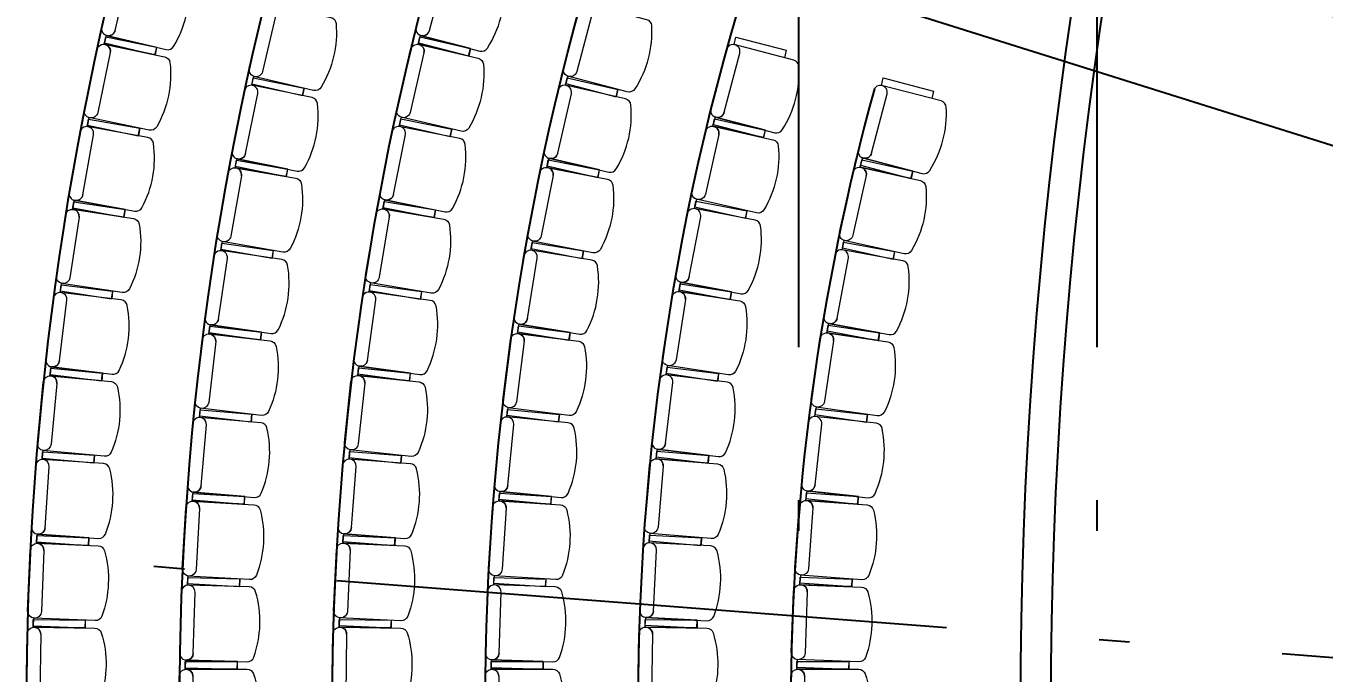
# Model space of a CAD drawing. Header units: millimetres. Extents: x 2558 to 253942, y 1343 to 186042.
# Drawn here: x 170299 to 178788, y 145463 to 149693 of the extents above; entities that cross this region are included whole.
import ezdxf

# ---------------------------------------------------------------- set-up
doc = ezdxf.new("R2010")
doc.units = ezdxf.units.MM
doc.linetypes.add('OSY', pattern=[6200, 4000, -1000, 200, -1000])
for name, color, linetype in [('axes', 40, 'OSY'), ('dim100', 7, 'Continuous'), ('P', 3, 'Continuous'), ('SEATS PARTER 54sm', 9, 'Continuous')]:
    doc.layers.add(name, color=color, linetype=linetype)
doc.styles.add('DIM100', font='arial.ttf')
doc.dimstyles.new('DIM100', dxfattribs={"dimtxt": 300, "dimasz": 150, "dimexe": 0, "dimexo": 100, "dimgap": 100, "dimtad": 1, "dimdec": 0, "dimzin": 0, "dimdsep": 46, "dimtxsty": 'DIM100', "dimblk": 'ARCHTICK', "dimcen": 200, "dimdle": 0.5, "dimclrt": 256, "dimaunit": 1, "dimazin": 0, "dimtfac": 1, "dimtdec": 0, "dimtix": 1, "dimtofl": 0, "dimtmove": 2, "dimatfit": 0, "dimldrblk": 'DOT', "dimfxl": 0, "dimtvp": 1.5, "dimtolj": 1, "dimtzin": 0, "dimarcsym": 0})

# ---------------------------------------------------------------- blocks, each defined once
blk = doc.blocks.new('_ArchTick')
at = {"color": 0, "linetype": 'ByBlock', "const_width": 0.15}
blk.add_lwpolyline([(-0.5, -0.5), (0.5, 0.5)], dxfattribs=at)
blk = doc.blocks.new('*D298')
at = {"layer": 'Defpoints', "color": 0, "transparency": 16777216}
for p in [(175047.7, 150103.8), (190501.4, 145243.4)]:
    blk.add_point(p, dxfattribs=at)
at = {"layer": 'dim100', "color": 0, "lineweight": -2, "transparency": 16777216}
blk.add_line((190501.9, 145243.3), (175047.2, 150103.9), dxfattribs=at)
at = {"layer": 'dim100', "color": 0, "lineweight": -2, "transparency": 16777216, "xscale": 150, "yscale": 150, "zscale": 150, "rotation": 162.5409916073663}
blk.add_blockref('_ArchTick', (175047.7, 150103.8), dxfattribs=at)
at = {"layer": 'dim100', "transparency": 16777216, "insert": (182850.5, 147915.1), "char_height": 300, "attachment_point": 5, "rotation": 342.54099, "style": 'DIM100'}
blk.add_mtext('\\A1;R16200', dxfattribs=at)
blk = doc.blocks.new('_Dot')
at = {"layer": 'P', "color": 0, "lineweight": -2}
blk.add_line((-0.5, 0), (-1, 0), dxfattribs=at)
at = {"layer": 'P', "color": 0, "const_width": 0.5}
blk.add_lwpolyline([(-0.25, 0, 1), (0.25, 0, 1)], format="xyb", close=True, dxfattribs=at)
blk = doc.blocks.new('*D300')
at = {"layer": 'Defpoints', "color": 0, "transparency": 16777216}
for p in [(166686.6, 153376.1), (194001.4, 145243.4)]:
    blk.add_point(p, dxfattribs=at)
at = {"layer": 'dim100', "color": 0, "lineweight": -2, "transparency": 16777216}
blk.add_line((194001.9, 145243.3), (166686.1, 153376.3), dxfattribs=at)
at = {"layer": 'dim100', "color": 0, "lineweight": -2, "transparency": 16777216, "xscale": 150, "yscale": 150, "zscale": 150, "rotation": 163.4195915115752}
blk.add_blockref('_ArchTick', (166686.6, 153376.1), dxfattribs=at)
at = {"layer": 'dim100', "transparency": 16777216, "insert": (180416.2, 149552.4), "char_height": 300, "attachment_point": 5, "rotation": 343.41959, "style": 'DIM100'}
blk.add_mtext('\\A1;R28500', dxfattribs=at)

msp = doc.modelspace()

# ---------------------------------------------------------------- linework, layer by layer
at = {"layer": 'axes'}
for p, q in [((175351.4, 182593.4), (175351.4, 109343.4)), ((177301.4, 182593.4), (177301.4, 101893.4)), ((153787.6, 147502.7), (183001.4, 145243.4))]:
    msp.add_line(p, q, dxfattribs=at)
at = {"layer": 'dim100'}
msp.add_arc((190501.4, 145243.4), 15200, 164.59079, 195.40921, dxfattribs=at)
at = {"layer": 'P'}
for centre, radius, start, end in [((190501.4, 145243.4), 23200, 148.05851, 211.26315), ((190501.4, 145243.4), 22200, 147.82141, 212.17859), ((190501.4, 145243.4), 21200, 147.07226, 212.92774), ((190501.4, 145243.4), 20200, 145.35645, 213.6992), ((190501.4, 145243.4), 19200, 145.3291, 214.6709), ((190501.4, 145243.4), 18200, 144.11394, 215.88606), ((190501.4, 145243.4), 17200, 142.59671, 217.40329), ((190501.4, 145243.4), 16200, 140.69485, 219.30515), ((207775.4, 145243.4), 30974, 163.01147, 196.98853), ((207775.4, 145243.4), 30774, 163.28687, 196.71313)]:
    msp.add_arc(centre, radius, start, end, dxfattribs=at)
at = {"layer": 'SEATS PARTER 54sm', "linetype": 'Continuous', "lineweight": 0}
for points in [[(170882.3, 149664.1), (170974.1, 150053.4, 1), (170886.5, 150074.1), (170794.7, 149684.8, 1), (170882.3, 149664.1, -0.414213), (170828.2, 149630.6), (170823.3, 149631.8), (170811.8, 149583.1), (171142.7, 149505.1), (171154.2, 149553.7), (170823.3, 149631.8), (171215.7, 149539.2, 0.324534), (171264.5, 149559.6, 0.1591), (171362.7, 149976.1, 0.324534), (171328.2, 150016.2), (170935.7, 150108.7), (170947.2, 150157.4), (171278.1, 150079.3), (171266.7, 150030.7)], [(172937.8, 149662.9), (173039.7, 150049.7, 1), (172952.7, 150072.7), (172850.8, 149685.9, 1), (172937.8, 149662.9, -0.414213), (172882.8, 149630.9), (172878, 149632.2), (172865.3, 149583.8), (173194, 149497.2), (173206.8, 149545.6), (172878, 149632.2), (173267.9, 149529.5, 0.324534), (173317.1, 149548.6, 0.1591), (173426.1, 149962.4, 0.324534), (173392.7, 150003.3), (173002.8, 150106), (173015.5, 150154.4), (173344.3, 150067.7), (173331.6, 150019.4)], [(171938.1, 149786), (171847.1, 149396.5, -1), (171759.4, 149417), (171850.4, 149806.5, -1), (171938.1, 149786, 0.414213), (171904.5, 149840.1), (171899.6, 149841.2), (171911, 149889.9), (172242.1, 149812.5), (172230.7, 149763.9), (171899.6, 149841.2), (172292.2, 149749.5, -0.324534), (172326.8, 149709.5, -0.1591), (172229.5, 149292.8, -0.324534), (172180.7, 149272.3), (171788.1, 149364.1), (171776.8, 149315.4), (172107.8, 149238), (172119.2, 149286.7)], [(174003.3, 149782.8), (173901.7, 149395.9, -1), (173814.7, 149418.8), (173916.3, 149805.7, -1), (174003.3, 149782.8, 0.414213), (173971.2, 149837.8), (173966.4, 149839), (173979.1, 149887.4), (174308, 149801), (174295.3, 149752.7), (173966.4, 149839), (174356.4, 149736.6, -0.324534), (174389.9, 149695.7, -0.1591), (174281.2, 149281.8, -0.324534), (174231.9, 149262.7), (173841.9, 149365.1), (173829.2, 149316.7), (174158.1, 149230.4), (174170.8, 149278.7)], [(170850.3, 149519.7), (170769.1, 149128, -1), (170681, 149146.3), (170762.2, 149538, -1), (170850.3, 149519.7, 0.414213), (170815.4, 149572.9), (170810.5, 149573.9), (170820.6, 149622.9), (171153.6, 149553.9), (171143.4, 149504.9), (170810.5, 149573.9), (171205.3, 149492.1, -0.324534), (171240.9, 149453, -0.1591), (171154, 149034, -0.324534), (171105.8, 149012.3), (170711.1, 149094.1), (170700.9, 149045.2), (171033.8, 148976.2), (171044, 149025.1)], [(172902.1, 149518.5), (172812, 149128.8, -1), (172724.3, 149149.1), (172814.4, 149538.8, -1), (172902.1, 149518.5, 0.414213), (172868.4, 149572.5), (172863.5, 149573.6), (172874.8, 149622.3), (173206, 149545.7), (173194.8, 149497), (172863.5, 149573.6), (173256.3, 149482.8, -0.324534), (173291, 149442.9, -0.1591), (173194.6, 149026, -0.324534), (173145.9, 149005.4), (172753.1, 149096.2), (172741.9, 149047.5), (173073.1, 148970.9), (173084.4, 149019.6)], [(174865.7, 149128.9), (174967, 149515.8, 1), (174879.9, 149538.6), (174778.6, 149151.7, 1), (174865.7, 149128.9, -0.414213), (174810.8, 149096.7), (174805.9, 149098), (174793.3, 149049.6), (175122.2, 148963.5), (175134.8, 149011.9), (174805.9, 149098), (175196, 148995.9, 0.324534), (175245.2, 149015.1, 0.1591), (175353.6, 149429.1, 0.324534), (175320, 149470), (174930, 149572), (174942.7, 149620.4), (175271.6, 149534.3), (175258.9, 149485.9)], [(171735.6, 148859.7), (171815.4, 149251.6, 1), (171727.2, 149269.6), (171647.4, 148877.6, 1), (171735.6, 148859.7, -0.414213), (171682.5, 148824.5), (171677.6, 148825.5), (171667.7, 148776.5), (172000.8, 148708.7), (172010.8, 148757.7), (171677.6, 148825.5), (172072.7, 148745.1, 0.324534), (172120.8, 148767, 0.1591), (172206.2, 149186.3, 0.324534), (172170.5, 149225.3), (171775.4, 149305.7), (171785.4, 149354.7), (172118.5, 149286.9), (172108.5, 149237.9)], [(173777, 148861), (173866.1, 149250.9, 1), (173778.4, 149271), (173689.3, 148881.1, 1), (173777, 148861, -0.414213), (173723.1, 148827.2), (173718.2, 148828.3), (173707.1, 148779.5), (174038.5, 148703.8), (174049.7, 148752.5), (173718.2, 148828.3), (174111.3, 148738.4, 0.324534), (174159.9, 148759.2, 0.1591), (174255.3, 149176.3, 0.324534), (174220.5, 149216.1), (173827.4, 149306), (173838.6, 149354.7), (174170, 149278.9), (174158.9, 149230.2)], [(175829.7, 148861.8), (175930.6, 149248.8, 1), (175843.5, 149271.5), (175742.6, 148884.5, 1), (175829.7, 148861.8, -0.414213), (175774.8, 148829.6), (175769.9, 148830.8), (175757.3, 148782.5), (176086.3, 148696.7), (176098.9, 148745.1), (175769.9, 148830.8), (176160.1, 148729.1, 0.324534), (176209.3, 148748.4, 0.1591), (176317.3, 149162.5, 0.324534), (176283.7, 149203.3), (175893.6, 149305), (175906.2, 149353.4), (176235.2, 149267.6), (176222.6, 149219.2)], [(170670.6, 148589.1), (170741.1, 148982.8, 1), (170652.5, 148998.7), (170582.1, 148604.9, 1), (170670.6, 148589.1, -0.414213), (170618.4, 148552.7), (170613.5, 148553.6), (170604.7, 148504.4), (170939.4, 148444.5), (170948.2, 148493.7), (170613.5, 148553.6), (171010.4, 148482.6, 0.324534), (171058, 148505.6, 0.1591), (171133.3, 148926.8, 0.324534), (171096.7, 148964.9), (170699.8, 149035.9), (170708.6, 149085.2), (171043.3, 149025.3), (171034.5, 148976)], [(172702.4, 148591.1), (172780.7, 148983.4, 1), (172692.4, 149001), (172614.1, 148608.7, 1), (172702.4, 148591.1, -0.414213), (172649.4, 148555.8), (172644.5, 148556.8), (172634.8, 148507.7), (172968.2, 148441.2), (172978, 148490.2), (172644.5, 148556.8), (173039.9, 148477.9, 0.324534), (173087.9, 148499.9, 0.1591), (173171.7, 148919.6, 0.324534), (173135.8, 148958.4), (172740.4, 149037.3), (172750.2, 149086.3), (173083.6, 149019.8), (173073.9, 148970.8)], [(174830.2, 148983.3), (174742.2, 148593.1, -1), (174654.4, 148612.9), (174742.4, 149003.1, -1), (174830.2, 148983.3, 0.414213), (174796.2, 149037.1), (174791.3, 149038.2), (174802.4, 149086.9), (175134, 149012.1), (175123, 148963.3), (174791.3, 149038.2), (175184.6, 148949.4, -0.324534), (175219.5, 148909.8, -0.1591), (175125.4, 148492.3, -0.324534), (175076.8, 148471.4), (174683.5, 148560.2), (174672.5, 148511.4), (175004.2, 148436.6), (175015.2, 148485.3)], [(171708.1, 148713.9), (171639.6, 148319.8, -1), (171550.9, 148335.3), (171619.4, 148729.3, -1), (171708.1, 148713.9, 0.414213), (171671.5, 148766), (171666.6, 148766.8), (171675.1, 148816.1), (172010.1, 148757.8), (172001.5, 148708.6), (171666.6, 148766.8), (172063.8, 148697.8, -0.324534), (172100.6, 148659.9, -0.1591), (172027.3, 148238.3, -0.324534), (171979.8, 148215), (171582.6, 148284.1), (171574.1, 148234.8), (171909, 148176.6), (171917.6, 148225.8)], [(173746.1, 148714.9), (173669.5, 148322.3, -1), (173581.2, 148339.6), (173657.7, 148732.2, -1), (173746.1, 148714.9, 0.414213), (173710.5, 148767.7), (173705.6, 148768.7), (173715.2, 148817.8), (174048.9, 148752.7), (174039.3, 148703.6), (173705.6, 148768.7), (174101.3, 148691.5, -0.324534), (174137.4, 148652.9, -0.1591), (174055.5, 148232.8, -0.324534), (174007.5, 148210.6), (173611.8, 148287.7), (173602.3, 148238.7), (173936, 148173.6), (173945.5, 148222.7)], [(175794.4, 148715.4), (175707.6, 148325, -1), (175619.7, 148344.5), (175706.5, 148735, -1), (175794.4, 148715.4, 0.414213), (175760.2, 148769.1), (175755.3, 148770.2), (175766.1, 148819), (176098.1, 148745.3), (176087.2, 148696.5), (175755.3, 148770.2), (176148.9, 148682.8, -0.324534), (176183.9, 148643.2, -0.1591), (176091.1, 148225.5, -0.324534), (176042.6, 148204.4), (175649, 148291.9), (175638.2, 148243.1), (175970.1, 148169.3), (175980.9, 148218.1)], [(170646.6, 148443.2), (170586.9, 148047.7, -1), (170497.9, 148061.1), (170557.6, 148456.6, -1), (170646.6, 148443.2, 0.414213), (170608.8, 148494.4), (170603.9, 148495.1), (170611.3, 148544.6), (170947.5, 148493.8), (170940, 148444.4), (170603.9, 148495.1), (171002.5, 148434.9, -0.324534), (171040.2, 148397.9, -0.1591), (170976.3, 147974.7, -0.324534), (170929.4, 147950.4), (170530.7, 148010.6), (170523.2, 147961.2), (170859.4, 147910.4), (170866.9, 147959.9)], [(172675.5, 148444.8), (172609.1, 148050.3, -1), (172520.4, 148065.3), (172586.7, 148459.7, -1), (172675.5, 148444.8, 0.414213), (172638.6, 148496.6), (172633.6, 148497.5), (172641.9, 148546.8), (172977.2, 148490.4), (172968.9, 148441.1), (172633.6, 148497.5), (173031.2, 148430.6, -0.324534), (173068.3, 148392.9, -0.1591), (172997.3, 147970.9, -0.324534), (172949.9, 147947.4), (172552.4, 148014.2), (172544.1, 147964.9), (172879.3, 147908.5), (172887.6, 147957.8)], [(174637.1, 148053.3), (174711.7, 148446.3, 1), (174623.3, 148463.1), (174548.7, 148070.1, 1), (174637.1, 148053.3, -0.414213), (174584.5, 148017.5), (174579.6, 148018.5), (174570.2, 147969.3), (174904.3, 147905.9), (174913.6, 147955), (174579.6, 148018.5), (174975.7, 147943.2, 0.324534), (175023.5, 147965.7, 0.1591), (175103.3, 148386.1, 0.324534), (175067.1, 148424.6), (174671, 148499.9), (174680.3, 148549), (175014.4, 148485.5), (175005, 148436.4)], [(171559.1, 147777.5), (171616.3, 148173.4, 1), (171527.2, 148186.2), (171470, 147790.3, 1), (171559.1, 147777.5, -0.414213), (171508.1, 147739.4), (171503.2, 147740.1), (171496, 147690.6), (171832.5, 147642), (171839.7, 147691.5), (171503.2, 147740.1), (171902.2, 147682.5, 0.324534), (171949, 147707.1, 0.1591), (172010.2, 148130.6, 0.324534), (171972.3, 148167.4), (171573.2, 148225.1), (171580.4, 148274.5), (171916.9, 148225.9), (171909.7, 148176.5)], [(173579.4, 147780.5), (173643.3, 148175.4, 1), (173554.4, 148189.8), (173490.5, 147794.9, 1), (173579.4, 147780.5, -0.414213), (173527.7, 147743.3), (173522.8, 147744.1), (173514.8, 147694.7), (173850.5, 147640.4), (173858.4, 147689.7), (173522.8, 147744.1), (173920.8, 147679.6, 0.324534), (173968, 147703.4, 0.1591), (174036.4, 148125.9, 0.324534), (173999.1, 148163.3), (173601.1, 148227.8), (173609.1, 148277.1), (173944.7, 148222.8), (173936.8, 148173.4)], [(175605.2, 147784), (175677.6, 148177.4, 1), (175589.1, 148193.7), (175516.7, 147800.3, 1), (175605.2, 147784, -0.414213), (175552.8, 147747.9), (175547.9, 147748.8), (175538.8, 147699.7), (175873.2, 147638.1), (175882.2, 147687.3), (175547.9, 147748.8), (175944.4, 147675.8, 0.324534), (175992.1, 147698.6, 0.1591), (176069.6, 148119.4, 0.324534), (176033.1, 148157.7), (175636.6, 148230.7), (175645.7, 148279.9), (175980.1, 148218.3), (175971, 148169.1)], [(170517.9, 147504.1), (170566.8, 147901.1, 1), (170477.5, 147912.1), (170428.5, 147515.1, 1), (170517.9, 147504.1, -0.414213), (170467.7, 147465), (170462.7, 147465.6), (170456.6, 147416), (170794.1, 147374.4), (170800.2, 147424), (170462.7, 147465.6), (170862.9, 147416.3, 0.324534), (170909.1, 147441.9, 0.1591), (170961.5, 147866.6, 0.324534), (170922.8, 147902.6), (170522.7, 147951.9), (170528.8, 148001.5), (170866.2, 147960), (170860.1, 147910.3)], [(172532.3, 147507), (172586.7, 147903.3, 1), (172497.5, 147915.5), (172443.1, 147519.2, 1), (172532.3, 147507, -0.414213), (172481.6, 147468.5), (172476.6, 147469.2), (172469.9, 147419.7), (172806.7, 147373.4), (172813.5, 147423), (172476.6, 147469.2), (172876.1, 147414.4, 0.324534), (172922.7, 147439.3, 0.1591), (172980.9, 147863.3, 0.324534), (172942.7, 147899.8), (172543.3, 147954.6), (172550, 148004.2), (172886.9, 147958), (172880.1, 147908.4)], [(174611.6, 147905.6), (174550.4, 147510.3, -1), (174461.5, 147524.1), (174522.7, 147919.4, -1), (174611.6, 147905.6, 0.414213), (174574, 147957), (174569.1, 147957.8), (174576.8, 148007.2), (174912.7, 147955.2), (174905.1, 147905.7), (174569.1, 147957.8), (174967.5, 147896.1, -0.324534), (175005.1, 147858.9, -0.1591), (174939.6, 147436, -0.324534), (174892.6, 147411.8), (174494.1, 147473.5), (174486.5, 147424.1), (174822.5, 147372.1), (174830.1, 147421.5)], [(171540, 147630.4), (171494.2, 147233, -1), (171404.8, 147243.3), (171450.6, 147640.7, -1), (171540, 147630.4, 0.414213), (171500.5, 147680.3), (171495.5, 147680.8), (171501.2, 147730.5), (171839, 147691.6), (171833.3, 147641.9), (171495.5, 147680.8), (171896, 147634.7, -0.324534), (171935, 147598.9, -0.1591), (171886, 147173.8, -0.324534), (171839.9, 147147.9), (171439.4, 147194.1), (171433.7, 147144.4), (171771.4, 147105.5), (171777.1, 147155.1)], [(173557.9, 147632.8), (173506.6, 147236.1, -1), (173417.4, 147247.6), (173468.6, 147644.3, -1), (173557.9, 147632.8, 0.414213), (173519, 147683.2), (173514, 147683.8), (173520.4, 147733.4), (173857.6, 147689.9), (173851.2, 147640.3), (173514, 147683.8), (173913.9, 147632.2, -0.324534), (173952.4, 147595.9, -0.1591), (173897.6, 147171.5, -0.324534), (173851.2, 147146.2), (173451.3, 147197.8), (173444.9, 147148.3), (173782.1, 147104.7), (173788.5, 147154.3)], [(175580.6, 147635.5), (175522.5, 147239.8, -1), (175433.5, 147252.8), (175491.6, 147648.6, -1), (175580.6, 147635.5, 0.414213), (175542.6, 147686.6), (175537.7, 147687.3), (175544.9, 147736.8), (175881.3, 147687.4), (175874.1, 147637.9), (175537.7, 147687.3), (175936.6, 147628.8, -0.324534), (175974.4, 147591.8, -0.1591), (175912.3, 147168.4, -0.324534), (175865.4, 147144), (175466.5, 147202.5), (175459.3, 147153), (175795.7, 147103.7), (175802.9, 147153.1)], [(172514.3, 147359.3), (172472, 146961.5, -1), (172382.5, 146971.1), (172424.8, 147368.8, -1), (172514.3, 147359.3, 0.414213), (172474.3, 147408.8), (172469.4, 147409.3), (172474.6, 147459.1), (172812.7, 147423.1), (172807.4, 147373.3), (172469.4, 147409.3), (172870.3, 147366.7, -0.324534), (172909.5, 147331.3, -0.1591), (172864.2, 146905.7, -0.324534), (172818.4, 146879.4), (172417.5, 146922.1), (172412.2, 146872.4), (172750.3, 146836.4), (172755.6, 146886.1)], [(174482.4, 146964.7), (174530, 147361.9, 1), (174440.7, 147372.6), (174393, 146975.4, 1), (174482.4, 146964.7, -0.414213), (174432.3, 146925.4), (174427.4, 146926), (174421.4, 146876.4), (174759, 146835.8), (174764.9, 146885.5), (174427.4, 146926), (174827.7, 146877.9, 0.324534), (174873.8, 146903.7, 0.1591), (174924.8, 147328.5, 0.324534), (174886.1, 147364.5), (174485.8, 147412.5), (174491.7, 147462.1), (174829.3, 147421.6), (174823.3, 147372)], [(170501.8, 147357.1), (170463.7, 146958.9, -1), (170374.1, 146967.5), (170412.2, 147365.7, -1), (170501.8, 147357.1, 0.414213), (170461.3, 147406.2), (170456.3, 147406.7), (170461.1, 147456.5), (170799.5, 147424.1), (170794.8, 147374.3), (170456.3, 147406.7), (170857.6, 147368.3, -0.324534), (170897.3, 147333.3, -0.1591), (170856.5, 146907.3, -0.324534), (170811, 146880.5), (170409.6, 146918.9), (170404.9, 146869.1), (170743.3, 146836.8), (170748.1, 146886.5)], [(171444.9, 146687), (171479.3, 147085.5, 1), (171389.7, 147093.2), (171355.3, 146694.7, 1), (171444.9, 146687, -0.414213), (171396.2, 146646), (171391.3, 146646.4), (171387, 146596.6), (171725.7, 146567.4), (171730, 146617.2), (171391.3, 146646.4), (171792.9, 146611.8, 0.324534), (171838.2, 146639, 0.1591), (171875, 147065.4, 0.324534), (171835.1, 147100), (171433.4, 147134.6), (171437.7, 147184.4), (171776.4, 147155.2), (171772.1, 147105.4)], [(173451.4, 146689.6), (173489.9, 147087.7, 1), (173400.3, 147096.4), (173361.9, 146698.2, 1), (173451.4, 146689.6, -0.414213), (173402.3, 146649.1), (173397.4, 146649.6), (173392.5, 146599.8), (173731, 146567.1), (173735.8, 146616.9), (173397.4, 146649.6), (173798.7, 146610.8, 0.324534), (173844.2, 146637.6, 0.1591), (173885.4, 147063.5, 0.324534), (173845.8, 147098.6), (173444.5, 147137.3), (173449.3, 147187.1), (173787.7, 147154.4), (173782.9, 147104.6)], [(175459.7, 146692.8), (175503.4, 147090.4, 1), (175413.9, 147100.3), (175370.3, 146702.6, 1), (175459.7, 146692.8, -0.414213), (175410.1, 146653), (175405.1, 146653.6), (175399.7, 146603.9), (175737.7, 146566.8), (175743.1, 146616.5), (175405.1, 146653.6), (175805.9, 146609.6, 0.324534), (175851.8, 146635.8, 0.1591), (175898.5, 147061.1, 0.324534), (175859.4, 147096.6), (175458.6, 147140.6), (175464, 147190.3), (175802, 147153.2), (175796.6, 147103.5)], [(170424.4, 146412.5), (170451.6, 146811.5, 1), (170361.8, 146817.7), (170334.6, 146418.6, 1), (170424.4, 146412.5, -0.414213), (170376.5, 146370.6), (170371.5, 146371), (170368.1, 146321.1), (170707.3, 146298), (170710.7, 146347.8), (170371.5, 146371), (170773.7, 146343.5, 0.324534), (170818.5, 146371.6, 0.1591), (170847.6, 146798.5, 0.324534), (170807.1, 146832.4), (170404.8, 146859.8), (170408.2, 146909.7), (170747.4, 146886.6), (170744, 146836.7)], [(172428.2, 146414.5), (172458.5, 146813.4, 1), (172368.7, 146820.2), (172338.5, 146421.3, 1), (172428.2, 146414.5, -0.414213), (172379.9, 146373.1), (172374.9, 146373.4), (172371.1, 146323.6), (172710.2, 146297.9), (172714, 146347.7), (172374.9, 146373.4), (172777, 146342.9, 0.324534), (172822, 146370.6, 0.1591), (172854.3, 146797.3, 0.324534), (172814, 146831.5), (172412, 146862), (172415.8, 146911.9), (172754.8, 146886.2), (172751, 146836.3)], [(174467, 146815.6), (174433, 146417.1, -1), (174343.3, 146424.7), (174377.4, 146823.3, -1), (174467, 146815.6, 0.414213), (174426, 146864.3), (174421.1, 146864.7), (174425.3, 146914.5), (174764.1, 146885.6), (174759.8, 146835.7), (174421.1, 146864.7), (174822.8, 146830.4, -0.324534), (174862.8, 146795.8, -0.1591), (174826.3, 146369.4, -0.324534), (174781, 146342.1), (174379.3, 146376.5), (174375, 146326.7), (174713.8, 146297.7), (174718.1, 146347.5)], [(171434.3, 146539), (171411.4, 146139.7, -1), (171321.5, 146144.9), (171344.5, 146544.2, -1), (171434.3, 146539, 0.414213), (171392, 146586.5), (171387, 146586.8), (171389.8, 146636.8), (171729.3, 146617.3), (171726.4, 146567.3), (171387, 146586.8), (171789.5, 146563.7, -0.324534), (171830.4, 146530.3, -0.1591), (171805.9, 146103, -0.324534), (171761.4, 146074.5), (171358.9, 146097.6), (171356, 146047.7), (171695.5, 146028.2), (171698.3, 146078.1)], [(173439.5, 146540.8), (173413.8, 146141.6, -1), (173324, 146147.4), (173349.7, 146546.5, -1), (173439.5, 146540.8, 0.414213), (173397.5, 146588.6), (173392.5, 146588.9), (173395.7, 146638.8), (173735, 146617), (173731.8, 146567.1), (173392.5, 146588.9), (173794.8, 146563, -0.324534), (173835.5, 146529.3, -0.1591), (173808.1, 146102.2, -0.324534), (173763.4, 146074), (173361, 146099.9), (173357.8, 146050), (173697.1, 146028.2), (173700.3, 146078.1)], [(175446.1, 146542.9), (175416.9, 146144, -1), (175327.2, 146150.5), (175356.3, 146549.5, -1), (175446.1, 146542.9, 0.414213), (175404.4, 146591.1), (175399.5, 146591.4), (175403.1, 146641.3), (175742.2, 146616.5), (175738.6, 146566.7), (175399.5, 146591.4), (175801.6, 146562.1, -0.324534), (175842, 146528, -0.1591), (175810.8, 146101.2, -0.324534), (175765.9, 146073.4), (175363.8, 146102.7), (175360.1, 146052.9), (175699.2, 146028.1), (175702.9, 146078)], [(170416.4, 146264.8), (170400, 145865.1, -1), (170310.1, 145868.8), (170326.4, 146268.5, -1), (170416.4, 146264.8, 0.414213), (170373.2, 146311.6), (170368.2, 146311.8), (170370.3, 146361.8), (170710, 146347.9), (170708, 146297.9), (170368.2, 146311.8), (170771.1, 146295.3, -0.324534), (170812.6, 146262.6, -0.1591), (170795.1, 145835, -0.324534), (170751.1, 145805.8), (170348.2, 145822.2), (170346.2, 145772.3), (170685.9, 145758.4), (170687.9, 145808.3)], [(172419.2, 146266), (172401, 145866.4, -1), (172311.1, 145870.5), (172329.3, 146270.1, -1), (172419.2, 146266, 0.414213), (172376.3, 146313), (172371.3, 146313.3), (172373.6, 146363.2), (172713.2, 146347.8), (172710.9, 146297.8), (172371.3, 146313.3), (172774, 146294.9, -0.324534), (172815.4, 146262, -0.1591), (172795.9, 145834.5, -0.324534), (172751.8, 145805.4), (172349, 145823.8), (172346.7, 145773.8), (172686.4, 145758.4), (172688.7, 145808.3)], [(174402.3, 145868.1), (174422.7, 146267.6, 1), (174332.9, 146272.2), (174312.4, 145872.7, 1), (174402.3, 145868.1, -0.414213), (174355, 145825.4), (174350, 145825.7), (174347.5, 145775.8), (174687, 145758.4), (174689.6, 145808.3), (174350, 145825.7), (174752.7, 145805.1, 0.324534), (174797, 145833.9, 0.1591), (174818.9, 146261.2, 0.324534), (174777.8, 146294.4), (174375.1, 146315), (174377.7, 146365), (174717.2, 146347.6), (174714.7, 146297.7)], [(171393.5, 145591.7), (171405, 145991.5, 1), (171315, 145994.1), (171303.6, 145594.3, 1), (171393.5, 145591.7, -0.414213), (171347.2, 145548), (171342.3, 145548.1), (171340.8, 145498.2), (171680.7, 145488.4), (171682.1, 145538.4), (171342.3, 145548.1), (171745.3, 145536.6, 0.324534), (171788.9, 145566.4, 0.1591), (171801.2, 145994.1, 0.324534), (171759.3, 146026.4), (171356.3, 146037.9), (171357.7, 146087.9), (171697.6, 146078.2), (171696.2, 146028.2)], [(173393.8, 145592.7), (173406.6, 145992.5, 1), (173316.7, 145995.4), (173303.8, 145595.6, 1), (173393.8, 145592.7, -0.414213), (173347.4, 145549.1), (173342.4, 145549.3), (173340.8, 145499.3), (173680.6, 145488.4), (173682.2, 145538.4), (173342.4, 145549.3), (173745.3, 145536.4, 0.324534), (173789.1, 145566, 0.1591), (173802.8, 145993.7, 0.324534), (173761.1, 146026.1), (173358.1, 146039.1), (173359.7, 146089), (173699.5, 146078.1), (173697.9, 146028.1)], [(175408.7, 145993.7), (175394.1, 145593.9, -1), (175304.2, 145597.2), (175318.8, 145996.9, -1), (175408.7, 145993.7, 0.414213), (175365.4, 146040.3), (175360.4, 146040.4), (175362.2, 146090.4), (175702, 146078), (175700.2, 146028.1), (175360.4, 146040.4), (175763.3, 146025.8, -0.324534), (175804.9, 145993.2, -0.1591), (175789.3, 145565.5, -0.324534), (175745.4, 145536.1), (175342.5, 145550.8), (175340.7, 145500.8), (175680.5, 145488.4), (175682.3, 145538.4)], [(170396, 145717.3), (170390.5, 145317.3, -1), (170300.5, 145318.6), (170306, 145718.5, -1), (170396, 145717.3, 0.414213), (170351.6, 145762.9), (170346.6, 145763), (170347.3, 145813), (170687.3, 145808.4), (170686.6, 145758.4), (170346.6, 145763), (170749.7, 145757.5, -0.324534), (170792.1, 145725.9, -0.1591), (170786.3, 145298, -0.324534), (170743.1, 145267.5), (170339.9, 145273), (170339.2, 145223), (170679.2, 145218.4), (170679.9, 145268.4)], [(172396.5, 145717.7), (172390.4, 145317.8, -1), (172300.5, 145319.2), (172306.5, 145719.1, -1), (172396.5, 145717.7, 0.414213), (172352.2, 145763.4), (172347.2, 145763.5), (172347.9, 145813.5), (172687.9, 145808.3), (172687.2, 145758.3), (172347.2, 145763.5), (172750.3, 145757.4, -0.324534), (172792.6, 145725.7, -0.1591), (172786.1, 145297.8, -0.324534), (172742.9, 145267.4), (172339.8, 145273.6), (172339, 145223.6), (172679, 145218.4), (172679.7, 145268.4)], [(174397.2, 145718.3), (174390.3, 145318.3, -1), (174300.3, 145319.9), (174307.2, 145719.8, -1), (174397.2, 145718.3, 0.414213), (174352.9, 145764), (174347.9, 145764.1), (174348.8, 145814.1), (174688.7, 145808.3), (174687.9, 145758.3), (174347.9, 145764.1), (174751, 145757.3, -0.324534), (174793.3, 145725.5, -0.1591), (174786, 145297.6, -0.324534), (174742.7, 145267.3), (174339.6, 145274.2), (174338.7, 145224.2), (174678.7, 145218.4), (174679.5, 145268.4)], [(171391.4, 145443.4), (171391.4, 145043.4, -1), (171301.4, 145043.4), (171301.4, 145443.4, -1), (171391.4, 145443.4, 0.414213), (171346.4, 145488.4), (171341.4, 145488.4), (171341.4, 145538.4), (171681.4, 145538.4), (171681.4, 145488.4), (171341.4, 145488.4), (171744.6, 145488.4, -0.324534), (171787.4, 145457.4, -0.1591), (171787.4, 145029.4, -0.324534), (171744.6, 144998.4), (171341.4, 144998.4), (171341.4, 144948.4), (171681.4, 144948.4), (171681.4, 144998.4)], [(173391.4, 145443.4), (173391.4, 145043.4, -1), (173301.4, 145043.4), (173301.4, 145443.4, -1), (173391.4, 145443.4, 0.414213), (173346.4, 145488.4), (173341.4, 145488.4), (173341.4, 145538.4), (173681.4, 145538.4), (173681.4, 145488.4), (173341.4, 145488.4), (173744.6, 145488.4, -0.324534), (173787.4, 145457.4, -0.1591), (173787.4, 145029.4, -0.324534), (173744.6, 144998.4), (173341.4, 144998.4), (173341.4, 144948.4), (173681.4, 144948.4), (173681.4, 144998.4)], [(175391.4, 145443.4), (175391.4, 145043.4, -1), (175301.4, 145043.4), (175301.4, 145443.4, -1), (175391.4, 145443.4, 0.414213), (175346.4, 145488.4), (175341.4, 145488.4), (175341.4, 145538.4), (175681.4, 145538.4), (175681.4, 145488.4), (175341.4, 145488.4), (175744.6, 145488.4, -0.324534), (175787.4, 145457.4, -0.1591), (175787.4, 145029.4, -0.324534), (175744.6, 144998.4), (175341.4, 144998.4), (175341.4, 144948.4), (175681.4, 144948.4), (175681.4, 144998.4)]]:
    msp.add_lwpolyline(points, format="xyb", dxfattribs=at)

# ---------------------------------------------------------------- dimensions: what is measured, and where the dimension line sits
at = {"layer": 'dim100'}
for center, mpoint, picture, middle in [((194001.4, 145243.4), (166686.6, 153376.1), '*D300', (180416.2, 149552.4)), ((190501.4, 145243.4), (175047.7, 150103.8), '*D298', (182850.5, 147915.1))]:
    dim = msp.add_radius_dim(center=center, mpoint=mpoint, dimstyle='DIM100', override={"dimfxl": 300}, dxfattribs=at)
    dim.commit()
    dim.dimension.update_dxf_attribs({"geometry": picture, "text_midpoint": middle})

doc.saveas('drawing.dxf')
